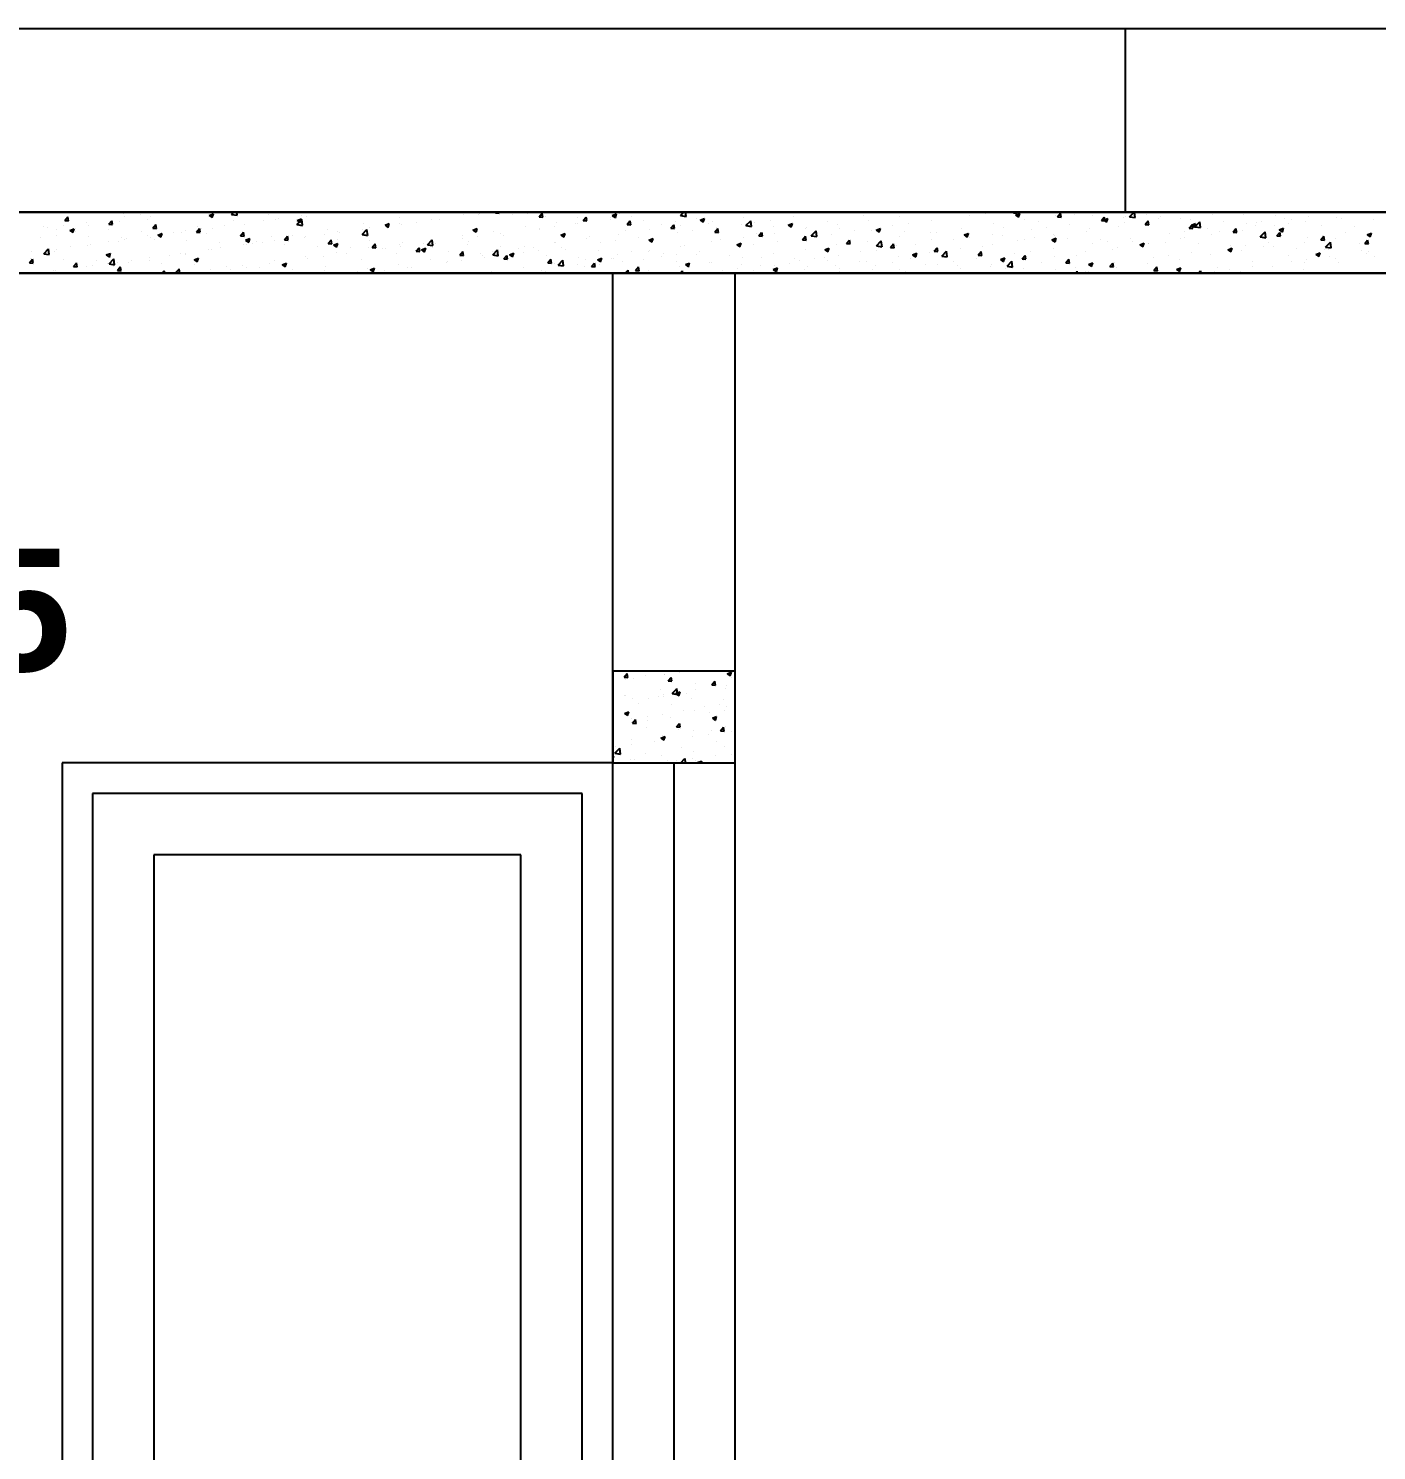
# Model space of a CAD drawing. Header units: metres. Extents: x -55 to 385, y 16 to 159.
# Drawn here: x -25.234 to -23.031, y 74.117 to 76.441 of the extents above; entities that cross this region are included whole.
import ezdxf

# ---------------------------------------------------------------- set-up
doc = ezdxf.new("R2010")
doc.units = ezdxf.units.M
doc.header["$MEASUREMENT"] = 0
doc.styles.add('X', font='arialbd.ttf', dxfattribs={"height": 20})

msp = doc.modelspace()

# ---------------------------------------------------------------- linework, layer by layer
for p, q in [((-27.57955, 76.44066), (-20.57956, 76.44066)), ((-27.57955, 76.44066), (-20.57956, 76.44066)), ((-23.44243, 76.44066), (-23.44243, 76.14066)), ((-20.57956, 76.14066), (-27.57955, 76.14066)), ((-27.57955, 76.14066), (-20.57956, 76.14066)), ((-25.17477, 76.12688), (-25.16995, 76.13263)), ((-25.17477, 76.12688), (-25.1688, 76.12636)), ((-25.16878, 76.12639), (-25.16993, 76.13266)), ((-25.14012, 76.12439), (-25.14012, 76.12439)), ((-25.10305, 76.12061), (-25.09823, 76.12635)), ((-25.10305, 76.12061), (-25.09707, 76.12008)), ((-25.09705, 76.12012), (-25.09821, 76.12638)), ((-25.08635, 76.1255), (-25.08635, 76.1255)), ((-25.07939, 76.14066), (-25.07791, 76.13967)), ((-25.0779, 76.1397), (-25.07757, 76.14066)), ((-25.07696, 76.13271), (-25.07696, 76.13271)), ((-25.05193, 76.136), (-25.05193, 76.136)), ((-25.04042, 76.12896), (-25.04042, 76.12896)), ((-25.03441, 76.13299), (-25.03441, 76.13299)), ((-24.98307, 76.14003), (-24.98307, 76.14003)), ((-24.9821, 76.13897), (-24.9821, 76.13897)), ((-24.93918, 76.13502), (-24.93217, 76.1377)), ((-24.93918, 76.13502), (-24.9342, 76.13166)), ((-24.93418, 76.13169), (-24.93216, 76.13774)), ((-24.90244, 76.13689), (-24.89883, 76.14066)), ((-24.90244, 76.13689), (-24.89355, 76.13551)), ((-24.89982, 76.12702), (-24.89982, 76.12702)), ((-24.89353, 76.13554), (-24.89413, 76.14066)), ((-24.88184, 76.12064), (-24.88184, 76.12064)), ((-24.85114, 76.12646), (-24.85114, 76.12646)), ((-24.8415, 76.13703), (-24.8415, 76.13703)), ((-24.83049, 76.12768), (-24.83049, 76.12768)), ((-24.82611, 76.12976), (-24.82611, 76.12976)), ((-24.79572, 76.12034), (-24.78793, 76.12846)), ((-24.79572, 76.12034), (-24.78683, 76.11896)), ((-24.79546, 76.12701), (-24.78846, 76.1297)), ((-24.79546, 76.12701), (-24.79049, 76.12365)), ((-24.79047, 76.12368), (-24.78844, 76.12973)), ((-24.78824, 76.13474), (-24.78824, 76.13474)), ((-24.78681, 76.11899), (-24.78791, 76.12848)), ((-24.77998, 76.13409), (-24.77998, 76.13409)), ((-24.68667, 76.12206), (-24.68667, 76.12206)), ((-24.65175, 76.119), (-24.64475, 76.12169)), ((-24.64676, 76.11568), (-24.64473, 76.12172)), ((-24.62835, 76.13207), (-24.62835, 76.13207)), ((-24.62741, 76.12174), (-24.62741, 76.12174)), ((-24.62533, 76.12021), (-24.62533, 76.12021)), ((-24.60029, 76.12351), (-24.60029, 76.12351)), ((-24.57547, 76.12924), (-24.57547, 76.12924)), ((-24.56242, 76.12849), (-24.56242, 76.12849)), ((-24.55041, 76.14042), (-24.55041, 76.14042)), ((-24.52412, 76.13628), (-24.52412, 76.13628)), ((-24.49926, 76.13681), (-24.49926, 76.13681)), ((-24.49703, 76.13816), (-24.49703, 76.13816)), ((-24.47423, 76.1401), (-24.47423, 76.1401)), ((-24.47139, 76.13935), (-24.47028, 76.14066)), ((-24.47139, 76.13935), (-24.46541, 76.13883)), ((-24.46539, 76.13886), (-24.46572, 76.14066)), ((-24.44365, 76.1359), (-24.44365, 76.1359)), ((-24.42019, 76.14066), (-24.41904, 76.13989)), ((-24.41902, 76.13992), (-24.41877, 76.14066)), ((-24.39966, 76.13307), (-24.39484, 76.13882)), ((-24.39966, 76.13307), (-24.39368, 76.13255)), ((-24.39367, 76.13258), (-24.39482, 76.13885)), ((-24.39026, 76.13365), (-24.39026, 76.13365)), ((-24.37155, 76.12393), (-24.37155, 76.12393)), ((-24.34089, 76.12245), (-24.34089, 76.12245)), ((-24.33688, 76.13139), (-24.33688, 76.13139)), ((-24.3366, 76.12225), (-24.3366, 76.12225)), ((-24.32794, 76.1268), (-24.32311, 76.13254)), ((-24.32794, 76.1268), (-24.32196, 76.12628)), ((-24.32194, 76.12631), (-24.3231, 76.13258)), ((-24.32104, 76.13033), (-24.32104, 76.13033)), ((-24.2835, 76.12914), (-24.2835, 76.12914)), ((-24.28257, 76.13246), (-24.28257, 76.13246)), ((-24.2803, 76.13523), (-24.2733, 76.13792)), ((-24.2803, 76.13523), (-24.27533, 76.13188)), ((-24.27531, 76.13191), (-24.27328, 76.13795)), ((-24.27345, 76.13056), (-24.27345, 76.13056)), ((-24.2691, 76.13783), (-24.2691, 76.13783)), ((-24.25621, 76.12052), (-24.25139, 76.12627)), ((-24.25621, 76.12052), (-24.25023, 76.12)), ((-24.25021, 76.12003), (-24.25137, 76.1263)), ((-24.24841, 76.13386), (-24.24841, 76.13386)), ((-24.23012, 76.12688), (-24.23012, 76.12688)), ((-24.21054, 76.13884), (-24.21054, 76.13884)), ((-24.20029, 76.12052), (-24.20029, 76.12052)), ((-24.17674, 76.12463), (-24.17674, 76.12463)), ((-24.16863, 76.13499), (-24.16319, 76.14066)), ((-24.16863, 76.13499), (-24.15974, 76.13362)), ((-24.15972, 76.13364), (-24.16054, 76.14066)), ((-24.14197, 76.13053), (-24.14197, 76.13053)), ((-24.13659, 76.12723), (-24.12959, 76.12991)), ((-24.13659, 76.12723), (-24.13161, 76.12387)), ((-24.1316, 76.1239), (-24.12957, 76.12994)), ((-24.12335, 76.12237), (-24.12335, 76.12237)), ((-24.11652, 76.12548), (-24.11652, 76.12548)), ((-24.08365, 76.14054), (-24.08365, 76.14054)), ((-24.06518, 76.13252), (-24.06518, 76.13252)), ((-24.06191, 76.11844), (-24.05412, 76.12656)), ((-24.053, 76.11709), (-24.0541, 76.12658)), ((-24.04763, 76.12431), (-24.04763, 76.12431)), ((-24.02259, 76.12761), (-24.02259, 76.12761)), ((-24.01467, 76.13892), (-24.01467, 76.13892)), ((-23.99288, 76.11922), (-23.98587, 76.1219)), ((-23.98788, 76.11589), (-23.98586, 76.12194)), ((-23.98472, 76.13259), (-23.98472, 76.13259)), ((-23.92882, 76.12556), (-23.92882, 76.12556)), ((-23.9126, 76.12017), (-23.9126, 76.12017)), ((-23.8705, 76.13557), (-23.8705, 76.13557)), ((-23.86209, 76.12657), (-23.86209, 76.12657)), ((-23.81015, 76.13407), (-23.81015, 76.13407)), ((-23.79678, 76.12136), (-23.79678, 76.12136)), ((-23.76099, 76.14066), (-23.76017, 76.14011)), ((-23.76015, 76.14014), (-23.75997, 76.14066)), ((-23.7589, 76.12634), (-23.7589, 76.12634)), ((-23.69575, 76.13466), (-23.69575, 76.13466)), ((-23.67071, 76.13796), (-23.67071, 76.13796)), ((-23.65757, 76.12172), (-23.65757, 76.12172)), ((-23.62455, 76.13927), (-23.62338, 76.14066)), ((-23.62455, 76.13927), (-23.61857, 76.13874)), ((-23.62143, 76.13545), (-23.61443, 76.13814)), ((-23.62143, 76.13545), (-23.61645, 76.1321)), ((-23.61855, 76.13877), (-23.6189, 76.14066)), ((-23.61643, 76.13213), (-23.61441, 76.13817)), ((-23.60623, 76.12876), (-23.60623, 76.12876)), ((-23.60193, 76.13947), (-23.60193, 76.13947)), ((-23.58304, 76.12596), (-23.58304, 76.12596)), ((-23.55572, 76.13516), (-23.55572, 76.13516)), ((-23.55282, 76.13299), (-23.548, 76.13874)), ((-23.55282, 76.13299), (-23.54685, 76.13247)), ((-23.54855, 76.13721), (-23.54855, 76.13721)), ((-23.54683, 76.1325), (-23.54798, 76.13877)), ((-23.52472, 76.13597), (-23.52472, 76.13597)), ((-23.49517, 76.13496), (-23.49517, 76.13496)), ((-23.4811, 76.12671), (-23.47628, 76.13246)), ((-23.4811, 76.12671), (-23.47512, 76.12619)), ((-23.47771, 76.12744), (-23.47071, 76.13013)), ((-23.47771, 76.12744), (-23.47274, 76.12409)), ((-23.4751, 76.12622), (-23.47626, 76.13249)), ((-23.47272, 76.12412), (-23.47069, 76.13016)), ((-23.46993, 76.12841), (-23.46993, 76.12841)), ((-23.4449, 76.13171), (-23.4449, 76.13171)), ((-23.44244, 76.12403), (-23.44244, 76.12403)), ((-23.44179, 76.1327), (-23.44179, 76.1327)), ((-23.43482, 76.13309), (-23.42756, 76.14066)), ((-23.43482, 76.13309), (-23.42593, 76.13172)), ((-23.42591, 76.13174), (-23.42695, 76.14066)), ((-23.40937, 76.12044), (-23.40455, 76.12618)), ((-23.40937, 76.12044), (-23.40339, 76.11992)), ((-23.40702, 76.13669), (-23.40702, 76.13669)), ((-23.40338, 76.11995), (-23.40453, 76.12622)), ((-23.40314, 76.12282), (-23.40314, 76.12282)), ((-23.3884, 76.13045), (-23.3884, 76.13045)), ((-23.38412, 76.13404), (-23.38412, 76.13404)), ((-23.3512, 76.13031), (-23.3512, 76.13031)), ((-23.33502, 76.12819), (-23.33502, 76.12819)), ((-23.334, 76.11943), (-23.327, 76.12212)), ((-23.32901, 76.11611), (-23.32698, 76.12215)), ((-23.3281, 76.11654), (-23.32031, 76.12466)), ((-23.31919, 76.11519), (-23.32029, 76.12468)), ((-23.30272, 76.13937), (-23.30272, 76.13937)), ((-23.29986, 76.13735), (-23.29986, 76.13735)), ((-23.28164, 76.12594), (-23.28164, 76.12594)), ((-23.24934, 76.13711), (-23.24934, 76.13711)), ((-23.24411, 76.12216), (-23.24411, 76.12216)), ((-23.22826, 76.12368), (-23.22826, 76.12368)), ((-23.21908, 76.12546), (-23.21908, 76.12546)), ((-23.19596, 76.13486), (-23.19596, 76.13486)), ((-23.18121, 76.13044), (-23.18121, 76.13044)), ((-23.17488, 76.12143), (-23.17488, 76.12143)), ((-23.17098, 76.12907), (-23.17098, 76.12907)), ((-23.14728, 76.12501), (-23.14728, 76.12501)), ((-23.14258, 76.1326), (-23.14258, 76.1326)), ((-23.11805, 76.13876), (-23.11805, 76.13876)), ((-23.11266, 76.13908), (-23.11266, 76.13908)), ((-23.10179, 76.14066), (-23.10129, 76.14032)), ((-23.10127, 76.14035), (-23.10117, 76.14066)), ((-23.09677, 76.13141), (-23.09677, 76.13141)), ((-23.0892, 76.13035), (-23.0892, 76.13035)), ((-23.04483, 76.1389), (-23.04483, 76.1389)), ((-23.03581, 76.12809), (-23.03581, 76.12809)), ((-25.21537, 76.09893), (-25.21537, 76.09893)), ((-25.21047, 76.11638), (-25.21047, 76.11638)), ((-25.20302, 76.11611), (-25.20302, 76.11611)), ((-25.18939, 76.10295), (-25.18939, 76.10295)), ((-25.18821, 76.11205), (-25.18821, 76.11205)), ((-25.17799, 76.11941), (-25.17799, 76.11941)), ((-25.16691, 76.11077), (-25.15991, 76.11346)), ((-25.16691, 76.11077), (-25.16194, 76.10742)), ((-25.16192, 76.10745), (-25.15989, 76.11349)), ((-25.15709, 76.11413), (-25.15709, 76.11413)), ((-25.15705, 76.10894), (-25.15705, 76.10894)), ((-25.13686, 76.11909), (-25.13686, 76.11909)), ((-25.13601, 76.10069), (-25.13601, 76.10069)), ((-25.10371, 76.11187), (-25.10371, 76.11187)), ((-25.09873, 76.11895), (-25.09873, 76.11895)), ((-25.08262, 76.09844), (-25.08262, 76.09844)), ((-25.07477, 76.09699), (-25.07477, 76.09699)), ((-25.05033, 76.10962), (-25.05033, 76.10962)), ((-25.04036, 76.10155), (-25.04036, 76.10155)), ((-25.03563, 76.0997), (-25.03563, 76.0997)), ((-25.03132, 76.11433), (-25.0265, 76.12008)), ((-25.03132, 76.11433), (-25.02534, 76.11381)), ((-25.02532, 76.11384), (-25.02648, 76.12011)), ((-25.0232, 76.10276), (-25.0162, 76.10545)), ((-25.0232, 76.10276), (-25.01822, 76.09941)), ((-25.01821, 76.09944), (-25.01618, 76.10548)), ((-25.01645, 76.107), (-25.01645, 76.107)), ((-24.99694, 76.10736), (-24.99694, 76.10736)), ((-24.98429, 76.10674), (-24.98429, 76.10674)), ((-24.97721, 76.10986), (-24.97721, 76.10986)), ((-24.95959, 76.10806), (-24.95477, 76.1138)), ((-24.95959, 76.10806), (-24.95362, 76.10753)), ((-24.95813, 76.11701), (-24.95813, 76.11701)), ((-24.9536, 76.10757), (-24.95475, 76.11383)), ((-24.95217, 76.11316), (-24.95217, 76.11316)), ((-24.94356, 76.1051), (-24.94356, 76.1051)), ((-24.93378, 76.11315), (-24.93378, 76.11315)), ((-24.9143, 76.11815), (-24.9143, 76.11815)), ((-24.89018, 76.10285), (-24.89018, 76.10285)), ((-24.88787, 76.10178), (-24.88305, 76.10753)), ((-24.88787, 76.10178), (-24.88189, 76.10126)), ((-24.88187, 76.10129), (-24.88303, 76.10756)), ((-24.87948, 76.09475), (-24.87248, 76.09744)), ((-24.87449, 76.09143), (-24.87246, 76.09747)), ((-24.8368, 76.10059), (-24.8368, 76.10059)), ((-24.81614, 76.09551), (-24.81132, 76.10125)), ((-24.81015, 76.09501), (-24.8113, 76.10128)), ((-24.80331, 76.10204), (-24.80331, 76.10204)), ((-24.78341, 76.09834), (-24.78341, 76.09834)), ((-24.7812, 76.1008), (-24.7812, 76.1008)), ((-24.75139, 76.10362), (-24.75139, 76.10362)), ((-24.74499, 76.11205), (-24.74499, 76.11205)), ((-24.72926, 76.1083), (-24.72926, 76.1083)), ((-24.72635, 76.10691), (-24.72635, 76.10691)), ((-24.689, 76.10379), (-24.68121, 76.11191)), ((-24.689, 76.10379), (-24.6801, 76.10241)), ((-24.68848, 76.1119), (-24.68848, 76.1119)), ((-24.68008, 76.10243), (-24.68119, 76.11193)), ((-24.67792, 76.11534), (-24.67792, 76.11534)), ((-24.65175, 76.119), (-24.64678, 76.11564)), ((-24.52557, 76.09737), (-24.52557, 76.09737)), ((-24.52534, 76.10299), (-24.52534, 76.10299)), ((-24.50804, 76.11099), (-24.50103, 76.11368)), ((-24.50804, 76.11099), (-24.50306, 76.10763)), ((-24.50304, 76.10767), (-24.50102, 76.11371)), ((-24.50054, 76.10066), (-24.50054, 76.10066)), ((-24.47483, 76.10939), (-24.47483, 76.10939)), ((-24.46266, 76.10565), (-24.46266, 76.10565)), ((-24.45752, 76.10243), (-24.45752, 76.10243)), ((-24.42289, 76.11689), (-24.42289, 76.11689)), ((-24.39951, 76.11396), (-24.39951, 76.11396)), ((-24.39921, 76.11244), (-24.39921, 76.11244)), ((-24.37447, 76.11726), (-24.37447, 76.11726)), ((-24.36432, 76.10298), (-24.35732, 76.10567)), ((-24.36432, 76.10298), (-24.35935, 76.09963)), ((-24.35933, 76.09966), (-24.3573, 76.1057)), ((-24.32225, 76.09704), (-24.32225, 76.09704)), ((-24.31693, 76.1005), (-24.31693, 76.1005)), ((-24.27031, 76.10454), (-24.27031, 76.10454)), ((-24.25861, 76.11051), (-24.25861, 76.11051)), ((-24.23685, 76.0994), (-24.23685, 76.0994)), ((-24.22061, 76.09497), (-24.21361, 76.09766)), ((-24.21897, 76.11158), (-24.21897, 76.11158)), ((-24.21562, 76.09165), (-24.21359, 76.09769)), ((-24.18448, 76.11425), (-24.17966, 76.11999)), ((-24.18448, 76.11425), (-24.17851, 76.11372)), ((-24.17849, 76.11376), (-24.17964, 76.12003)), ((-24.17369, 76.10771), (-24.17369, 76.10771)), ((-24.16846, 76.11798), (-24.16846, 76.11798)), ((-24.14866, 76.11101), (-24.14866, 76.11101)), ((-24.11276, 76.10797), (-24.10794, 76.11372)), ((-24.11276, 76.10797), (-24.10678, 76.10745)), ((-24.11078, 76.116), (-24.11078, 76.116)), ((-24.10676, 76.10748), (-24.10792, 76.11375)), ((-24.06997, 76.12012), (-24.06997, 76.12012)), ((-24.06639, 76.09923), (-24.06639, 76.09923)), ((-24.06191, 76.11844), (-24.05302, 76.11706)), ((-24.04546, 76.10554), (-24.04546, 76.10554)), ((-24.04103, 76.1017), (-24.03621, 76.10744)), ((-24.04103, 76.1017), (-24.03505, 76.10117)), ((-24.03504, 76.10121), (-24.03619, 76.10747)), ((-24.01659, 76.11786), (-24.01659, 76.11786)), ((-24.01588, 76.10563), (-24.01588, 76.10563)), ((-23.99288, 76.11922), (-23.9879, 76.11586)), ((-23.98714, 76.11555), (-23.98714, 76.11555)), ((-23.96931, 76.09542), (-23.96448, 76.10117)), ((-23.96331, 76.09493), (-23.96447, 76.1012)), ((-23.96394, 76.11313), (-23.96394, 76.11313)), ((-23.96321, 76.1156), (-23.96321, 76.1156)), ((-23.95518, 76.10189), (-23.9474, 76.11001)), ((-23.95518, 76.10189), (-23.94629, 76.10051)), ((-23.94787, 76.10147), (-23.94787, 76.10147)), ((-23.94627, 76.10053), (-23.94738, 76.11003)), ((-23.92284, 76.10476), (-23.92284, 76.10476)), ((-23.90982, 76.11335), (-23.90982, 76.11335)), ((-23.88497, 76.10975), (-23.88497, 76.10975)), ((-23.85644, 76.11109), (-23.85644, 76.11109)), ((-23.84916, 76.11121), (-23.84216, 76.1139)), ((-23.84916, 76.11121), (-23.84419, 76.10785)), ((-23.84417, 76.10788), (-23.84214, 76.11393)), ((-23.82181, 76.11806), (-23.82181, 76.11806)), ((-23.81137, 76.10078), (-23.81137, 76.10078)), ((-23.80306, 76.10884), (-23.80306, 76.10884)), ((-23.76002, 76.10782), (-23.76002, 76.10782)), ((-23.74968, 76.10658), (-23.74968, 76.10658)), ((-23.70951, 76.11422), (-23.70951, 76.11422)), ((-23.70545, 76.1032), (-23.69845, 76.10589)), ((-23.70545, 76.1032), (-23.70048, 76.09984)), ((-23.70046, 76.09988), (-23.69843, 76.10592)), ((-23.69968, 76.10594), (-23.69968, 76.10594)), ((-23.69702, 76.09851), (-23.69702, 76.09851)), ((-23.6963, 76.10433), (-23.6963, 76.10433)), ((-23.65915, 76.1035), (-23.65915, 76.1035)), ((-23.64291, 76.10207), (-23.64291, 76.10207)), ((-23.64136, 76.11595), (-23.64136, 76.11595)), ((-23.59599, 76.11181), (-23.59599, 76.11181)), ((-23.58953, 76.09982), (-23.58953, 76.09982)), ((-23.57096, 76.11511), (-23.57096, 76.11511)), ((-23.56174, 76.09519), (-23.55473, 76.09788)), ((-23.55908, 76.104), (-23.55908, 76.104)), ((-23.55693, 76.10187), (-23.55693, 76.10187)), ((-23.55674, 76.09187), (-23.55472, 76.09791)), ((-23.53615, 76.09756), (-23.53615, 76.09756)), ((-23.53309, 76.1201), (-23.53309, 76.1201)), ((-23.505, 76.10937), (-23.505, 76.10937)), ((-23.50076, 76.11401), (-23.50076, 76.11401)), ((-23.45365, 76.11641), (-23.45365, 76.11641)), ((-23.43333, 76.09725), (-23.43333, 76.09725)), ((-23.37018, 76.10557), (-23.37018, 76.10557)), ((-23.35242, 76.09702), (-23.35242, 76.09702)), ((-23.34593, 76.09904), (-23.34593, 76.09904)), ((-23.34514, 76.10886), (-23.34514, 76.10886)), ((-23.33765, 76.11416), (-23.33283, 76.11991)), ((-23.33765, 76.11416), (-23.33167, 76.11364)), ((-23.334, 76.11943), (-23.32903, 76.11608)), ((-23.33165, 76.11367), (-23.33281, 76.11994)), ((-23.3281, 76.11654), (-23.3192, 76.11516)), ((-23.30727, 76.11385), (-23.30727, 76.11385)), ((-23.30107, 76.10406), (-23.30107, 76.10406)), ((-23.28761, 76.10905), (-23.28761, 76.10905)), ((-23.26592, 76.10789), (-23.2611, 76.11363)), ((-23.26592, 76.10789), (-23.25994, 76.10737)), ((-23.25992, 76.1074), (-23.26108, 76.11367)), ((-23.25056, 76.11047), (-23.25056, 76.11047)), ((-23.22929, 76.11906), (-23.22929, 76.11906)), ((-23.22137, 76.09999), (-23.21359, 76.10811)), ((-23.22137, 76.09999), (-23.21248, 76.09861)), ((-23.21246, 76.09863), (-23.21357, 76.10813)), ((-23.19863, 76.11796), (-23.19863, 76.11796)), ((-23.19419, 76.10161), (-23.18937, 76.10736)), ((-23.19419, 76.10161), (-23.18822, 76.10109)), ((-23.19029, 76.11143), (-23.18329, 76.11411)), ((-23.19029, 76.11143), (-23.18531, 76.10807)), ((-23.1882, 76.10112), (-23.18935, 76.10739)), ((-23.1853, 76.1081), (-23.18327, 76.11414)), ((-23.14436, 76.09932), (-23.14436, 76.09932)), ((-23.12247, 76.09534), (-23.11765, 76.10108)), ((-23.12149, 76.11917), (-23.12149, 76.11917)), ((-23.11932, 76.10261), (-23.11932, 76.10261)), ((-23.11647, 76.09485), (-23.11763, 76.10112)), ((-23.09799, 76.09812), (-23.09799, 76.09812)), ((-23.08145, 76.1076), (-23.08145, 76.1076)), ((-23.06811, 76.11692), (-23.06811, 76.11692)), ((-23.04658, 76.10342), (-23.03957, 76.1061)), ((-23.04658, 76.10342), (-23.0416, 76.10006)), ((-23.04605, 76.10562), (-23.04605, 76.10562)), ((-23.04158, 76.10009), (-23.03956, 76.10614)), ((-25.22933, 76.07667), (-25.22933, 76.07667)), ((-25.20936, 76.07259), (-25.20157, 76.0807)), ((-25.2043, 76.07997), (-25.2043, 76.07997)), ((-25.20045, 76.07123), (-25.20155, 76.08073)), ((-25.19141, 76.07697), (-25.19141, 76.07697)), ((-25.18942, 76.07876), (-25.18942, 76.07876)), ((-25.16642, 76.08495), (-25.16642, 76.08495)), ((-25.13808, 76.0858), (-25.13808, 76.0858)), ((-25.13309, 76.08698), (-25.13309, 76.08698)), ((-25.10327, 76.09327), (-25.10327, 76.09327)), ((-25.08757, 76.09221), (-25.08757, 76.09221)), ((-25.07823, 76.09656), (-25.07823, 76.09656)), ((-25.02924, 76.09618), (-25.02924, 76.09618)), ((-24.97848, 76.07372), (-24.97848, 76.07372)), ((-24.97586, 76.09393), (-24.97586, 76.09393)), ((-24.9406, 76.0787), (-24.9406, 76.0787)), ((-24.93499, 76.07986), (-24.93499, 76.07986)), ((-24.92248, 76.09167), (-24.92248, 76.09167)), ((-24.91994, 76.08201), (-24.91994, 76.08201)), ((-24.88305, 76.08735), (-24.88305, 76.08735)), ((-24.87948, 76.09475), (-24.87451, 76.0914)), ((-24.87745, 76.08702), (-24.87745, 76.08702)), ((-24.86909, 76.08942), (-24.86909, 76.08942)), ((-24.86163, 76.09203), (-24.86163, 76.09203)), ((-24.85242, 76.09031), (-24.85242, 76.09031)), ((-24.83171, 76.0944), (-24.83171, 76.0944)), ((-24.81614, 76.09551), (-24.81017, 76.09498)), ((-24.81571, 76.08716), (-24.81571, 76.08716)), ((-24.81454, 76.0953), (-24.81454, 76.0953)), ((-24.76233, 76.08491), (-24.76233, 76.08491)), ((-24.74442, 76.08923), (-24.7396, 76.09498)), ((-24.74442, 76.08923), (-24.73844, 76.08871)), ((-24.73842, 76.08874), (-24.73958, 76.09501)), ((-24.73577, 76.08675), (-24.72877, 76.08943)), ((-24.73577, 76.08675), (-24.7308, 76.08339)), ((-24.73078, 76.08342), (-24.72875, 76.08947)), ((-24.73048, 76.07501), (-24.73048, 76.07501)), ((-24.73003, 76.09608), (-24.73003, 76.09608)), ((-24.70895, 76.08265), (-24.70895, 76.08265)), ((-24.67913, 76.08205), (-24.67913, 76.08205)), ((-24.67665, 76.09383), (-24.67665, 76.09383)), ((-24.67269, 76.08296), (-24.66787, 76.0887)), ((-24.67269, 76.08296), (-24.66671, 76.08243)), ((-24.66669, 76.08246), (-24.66785, 76.08873)), ((-24.65556, 76.08039), (-24.65556, 76.08039)), ((-24.65163, 76.08077), (-24.65163, 76.08077)), ((-24.62862, 76.08845), (-24.62862, 76.08845)), ((-24.6266, 76.08407), (-24.6266, 76.08407)), ((-24.62327, 76.09157), (-24.62327, 76.09157)), ((-24.60218, 76.07814), (-24.60218, 76.07814)), ((-24.60096, 76.07668), (-24.59614, 76.08243)), ((-24.60096, 76.07668), (-24.59499, 76.07616)), ((-24.59497, 76.07619), (-24.59612, 76.08246)), ((-24.59206, 76.07874), (-24.58506, 76.08142)), ((-24.59206, 76.07874), (-24.58708, 76.07538)), ((-24.58873, 76.08905), (-24.58873, 76.08905)), ((-24.58707, 76.07541), (-24.58504, 76.08146)), ((-24.58227, 76.08724), (-24.57448, 76.09536)), ((-24.58227, 76.08724), (-24.57338, 76.08586)), ((-24.57668, 76.09595), (-24.57668, 76.09595)), ((-24.57336, 76.08588), (-24.57446, 76.09538)), ((-24.57416, 76.08241), (-24.57416, 76.08241)), ((-24.56989, 76.08932), (-24.56989, 76.08932)), ((-24.5488, 76.07588), (-24.5488, 76.07588)), ((-24.52924, 76.0704), (-24.52442, 76.07615)), ((-24.52324, 76.06991), (-24.5244, 76.07618)), ((-24.5165, 76.08706), (-24.5165, 76.08706)), ((-24.51584, 76.09242), (-24.51584, 76.09242)), ((-24.47604, 76.0761), (-24.47604, 76.0761)), ((-24.47555, 76.07069), (-24.46776, 76.0788)), ((-24.46663, 76.06933), (-24.46774, 76.07883)), ((-24.46312, 76.0848), (-24.46312, 76.0848)), ((-24.43356, 76.08048), (-24.43356, 76.08048)), ((-24.42582, 76.07452), (-24.42582, 76.07452)), ((-24.42411, 76.0836), (-24.42411, 76.0836)), ((-24.40974, 76.08255), (-24.40974, 76.08255)), ((-24.40078, 76.07782), (-24.40078, 76.07782)), ((-24.37524, 76.09049), (-24.37524, 76.09049)), ((-24.37276, 76.09064), (-24.37276, 76.09064)), ((-24.36291, 76.0828), (-24.36291, 76.0828)), ((-24.35636, 76.08029), (-24.35636, 76.08029)), ((-24.30297, 76.07804), (-24.30297, 76.07804)), ((-24.29975, 76.09112), (-24.29975, 76.09112)), ((-24.27472, 76.09441), (-24.27472, 76.09441)), ((-24.24959, 76.07578), (-24.24959, 76.07578)), ((-24.22061, 76.09497), (-24.21564, 76.09162)), ((-24.22042, 76.07551), (-24.22042, 76.07551)), ((-24.22018, 76.07829), (-24.22018, 76.07829)), ((-24.16967, 76.08469), (-24.16967, 76.08469)), ((-24.1621, 76.08552), (-24.1621, 76.08552)), ((-24.13709, 76.07656), (-24.13709, 76.07656)), ((-24.11774, 76.09219), (-24.11774, 76.09219)), ((-24.10378, 76.09553), (-24.10378, 76.09553)), ((-24.0769, 76.08696), (-24.0699, 76.08965)), ((-24.0769, 76.08696), (-24.07192, 76.08361)), ((-24.07394, 76.08487), (-24.07394, 76.08487)), ((-24.07191, 76.08364), (-24.06988, 76.08968)), ((-24.0489, 76.08817), (-24.0489, 76.08817)), ((-24.01103, 76.09315), (-24.01103, 76.09315)), ((-23.96931, 76.09542), (-23.96333, 76.0949)), ((-23.96516, 76.07984), (-23.96516, 76.07984)), ((-23.93318, 76.07895), (-23.92618, 76.08164)), ((-23.93318, 76.07895), (-23.92821, 76.0756)), ((-23.92819, 76.07563), (-23.92616, 76.08167)), ((-23.91381, 76.08688), (-23.91381, 76.08688)), ((-23.89758, 76.08915), (-23.89276, 76.09489)), ((-23.89758, 76.08915), (-23.8916, 76.08862)), ((-23.89158, 76.08866), (-23.89274, 76.09492)), ((-23.87463, 76.07591), (-23.87463, 76.07591)), ((-23.8633, 76.09328), (-23.8633, 76.09328)), ((-23.84846, 76.08534), (-23.84067, 76.09346)), ((-23.84846, 76.08534), (-23.83957, 76.08396)), ((-23.84812, 76.07862), (-23.84812, 76.07862)), ((-23.83955, 76.08398), (-23.84065, 76.09348)), ((-23.82585, 76.08287), (-23.82103, 76.08862)), ((-23.82585, 76.08287), (-23.81988, 76.08235)), ((-23.82308, 76.08192), (-23.82308, 76.08192)), ((-23.81986, 76.08238), (-23.82101, 76.08865)), ((-23.81631, 76.08592), (-23.81631, 76.08592)), ((-23.78521, 76.0869), (-23.78521, 76.0869)), ((-23.76124, 76.07453), (-23.76124, 76.07453)), ((-23.758, 76.09593), (-23.758, 76.09593)), ((-23.75413, 76.0766), (-23.74931, 76.08234)), ((-23.75413, 76.0766), (-23.74815, 76.07607)), ((-23.74813, 76.07611), (-23.74929, 76.08237)), ((-23.74174, 76.06879), (-23.73395, 76.0769)), ((-23.73403, 76.07397), (-23.73403, 76.07397)), ((-23.73282, 76.06743), (-23.73393, 76.07693)), ((-23.72206, 76.09522), (-23.72206, 76.09522)), ((-23.71073, 76.08093), (-23.71073, 76.08093)), ((-23.6824, 76.07032), (-23.67758, 76.07607)), ((-23.67641, 76.06983), (-23.67756, 76.0761)), ((-23.67572, 76.08398), (-23.67572, 76.08398)), ((-23.65879, 76.08843), (-23.65879, 76.08843)), ((-23.6174, 76.09399), (-23.6174, 76.09399)), ((-23.60744, 76.09547), (-23.60744, 76.09547)), ((-23.59727, 76.07567), (-23.59727, 76.07567)), ((-23.56174, 76.09519), (-23.55676, 76.09184)), ((-23.55939, 76.08066), (-23.55939, 76.08066)), ((-23.50621, 76.07608), (-23.50621, 76.07608)), ((-23.49624, 76.08897), (-23.49624, 76.08897)), ((-23.48277, 76.09531), (-23.48277, 76.09531)), ((-23.4712, 76.09227), (-23.4712, 76.09227)), ((-23.46257, 76.07902), (-23.46257, 76.07902)), ((-23.45487, 76.08312), (-23.45487, 76.08312)), ((-23.42938, 76.09305), (-23.42938, 76.09305)), ((-23.41802, 76.08718), (-23.41102, 76.08987)), ((-23.41802, 76.08718), (-23.41305, 76.08383)), ((-23.41303, 76.08386), (-23.411, 76.0899)), ((-23.40436, 76.08953), (-23.40436, 76.08953)), ((-23.40425, 76.08903), (-23.40425, 76.08903)), ((-23.376, 76.09079), (-23.376, 76.09079)), ((-23.33358, 76.07441), (-23.33358, 76.07441)), ((-23.32262, 76.08854), (-23.32262, 76.08854)), ((-23.27431, 76.07917), (-23.26731, 76.08186)), ((-23.27431, 76.07917), (-23.26934, 76.07582)), ((-23.27042, 76.08272), (-23.27042, 76.08272)), ((-23.26932, 76.07585), (-23.26729, 76.08189)), ((-23.26924, 76.08628), (-23.26924, 76.08628)), ((-23.25178, 76.07718), (-23.25178, 76.07718)), ((-23.24539, 76.08602), (-23.24539, 76.08602)), ((-23.21586, 76.08403), (-23.21586, 76.08403)), ((-23.20751, 76.091), (-23.20751, 76.091)), ((-23.19984, 76.08467), (-23.19984, 76.08467)), ((-23.16247, 76.08177), (-23.16247, 76.08177)), ((-23.1485, 76.09172), (-23.1485, 76.09172)), ((-23.1306, 76.07116), (-23.1236, 76.07385)), ((-23.12561, 76.06784), (-23.12358, 76.07388)), ((-23.12247, 76.09534), (-23.11649, 76.09482)), ((-23.11679, 76.07942), (-23.11679, 76.07942)), ((-23.11465, 76.08344), (-23.10686, 76.09156)), ((-23.11465, 76.08344), (-23.10576, 76.08206)), ((-23.10909, 76.07952), (-23.10909, 76.07952)), ((-23.10574, 76.08208), (-23.10684, 76.09158)), ((-23.05847, 76.08943), (-23.05847, 76.08943)), ((-23.05571, 76.07726), (-23.05571, 76.07726)), ((-23.05074, 76.08906), (-23.04592, 76.09481)), ((-23.05074, 76.08906), (-23.04476, 76.08854)), ((-23.04475, 76.08857), (-23.0459, 76.09484)), ((-23.0446, 76.07647), (-23.0446, 76.07647)), ((-25.23262, 76.05794), (-25.2278, 76.06368)), ((-25.23262, 76.05794), (-25.22665, 76.05741)), ((-25.23037, 76.06555), (-25.23037, 76.06555)), ((-25.22663, 76.05745), (-25.22778, 76.06372)), ((-25.20936, 76.07259), (-25.20046, 76.07121)), ((-25.17698, 76.0633), (-25.17698, 76.0633)), ((-25.1609, 76.05166), (-25.15608, 76.05741)), ((-25.1609, 76.05166), (-25.15492, 76.05114)), ((-25.1549, 76.05117), (-25.15606, 76.05744)), ((-25.13929, 76.05251), (-25.13929, 76.05251)), ((-25.12957, 76.05383), (-25.12957, 76.05383)), ((-25.1236, 76.06104), (-25.1236, 76.06104)), ((-25.10722, 76.07051), (-25.10022, 76.0732)), ((-25.10722, 76.07051), (-25.10225, 76.06715)), ((-25.10454, 76.05712), (-25.10454, 76.05712)), ((-25.10263, 76.05603), (-25.09485, 76.06415)), ((-25.10263, 76.05603), (-25.09374, 76.05465)), ((-25.10223, 76.06719), (-25.1002, 76.07323)), ((-25.0949, 76.05198), (-25.0949, 76.05198)), ((-25.09372, 76.05468), (-25.09483, 76.06418)), ((-25.08917, 76.04539), (-25.08435, 76.05113)), ((-25.08878, 76.05892), (-25.08878, 76.05892)), ((-25.08318, 76.0449), (-25.08433, 76.05117)), ((-25.07022, 76.05878), (-25.07022, 76.05878)), ((-25.06667, 76.06211), (-25.06667, 76.06211)), ((-25.03685, 76.06641), (-25.03685, 76.06641)), ((-25.03658, 76.06199), (-25.03658, 76.06199)), ((-25.01684, 76.05653), (-25.01684, 76.05653)), ((-25.00351, 76.07042), (-25.00351, 76.07042)), ((-24.9855, 76.07345), (-24.9855, 76.07345)), ((-24.97826, 76.072), (-24.97826, 76.072)), ((-24.96351, 76.0625), (-24.95651, 76.06519)), ((-24.96351, 76.0625), (-24.95853, 76.05915)), ((-24.96346, 76.05427), (-24.96346, 76.05427)), ((-24.95851, 76.05918), (-24.95649, 76.06522)), ((-24.91007, 76.05202), (-24.91007, 76.05202)), ((-24.88427, 76.05407), (-24.88427, 76.05407)), ((-24.87872, 76.05087), (-24.87872, 76.05087)), ((-24.84085, 76.05586), (-24.84085, 76.05586)), ((-24.83292, 76.06111), (-24.83292, 76.06111)), ((-24.81979, 76.05449), (-24.81279, 76.05718)), ((-24.81979, 76.05449), (-24.81482, 76.05114)), ((-24.8148, 76.05117), (-24.81277, 76.05721)), ((-24.78241, 76.06751), (-24.78241, 76.06751)), ((-24.77769, 76.06417), (-24.77769, 76.06417)), ((-24.75266, 76.06747), (-24.75266, 76.06747)), ((-24.74912, 76.05238), (-24.74912, 76.05238)), ((-24.71479, 76.07246), (-24.71479, 76.07246)), ((-24.6908, 76.06239), (-24.6908, 76.06239)), ((-24.63248, 76.0724), (-24.63248, 76.0724)), ((-24.62984, 76.05516), (-24.62984, 76.05516)), ((-24.60852, 76.05044), (-24.60852, 76.05044)), ((-24.5779, 76.06266), (-24.5779, 76.06266)), ((-24.55188, 76.05793), (-24.55188, 76.05793)), ((-24.5502, 76.06045), (-24.5502, 76.06045)), ((-24.52924, 76.0704), (-24.52326, 76.06988)), ((-24.52684, 76.06122), (-24.52684, 76.06122)), ((-24.52655, 76.0697), (-24.52655, 76.0697)), ((-24.49542, 76.07363), (-24.49542, 76.07363)), ((-24.49188, 76.07047), (-24.49188, 76.07047)), ((-24.48897, 76.06621), (-24.48897, 76.06621)), ((-24.47555, 76.07069), (-24.46665, 76.06931)), ((-24.45751, 76.06413), (-24.45269, 76.06987)), ((-24.45751, 76.06413), (-24.45153, 76.06361)), ((-24.45152, 76.06364), (-24.45267, 76.06991)), ((-24.44835, 76.07073), (-24.44134, 76.07342)), ((-24.44835, 76.07073), (-24.44337, 76.06737)), ((-24.44335, 76.0674), (-24.44133, 76.07345)), ((-24.44204, 76.07137), (-24.44204, 76.07137)), ((-24.38865, 76.06912), (-24.38865, 76.06912)), ((-24.38579, 76.05785), (-24.38097, 76.0636)), ((-24.38579, 76.05785), (-24.37981, 76.05733)), ((-24.37979, 76.05736), (-24.38095, 76.06363)), ((-24.37398, 76.05735), (-24.37398, 76.05735)), ((-24.36882, 76.05413), (-24.36103, 76.06225)), ((-24.36882, 76.05413), (-24.35993, 76.05276)), ((-24.35991, 76.05278), (-24.36102, 76.06228)), ((-24.33705, 76.05549), (-24.33705, 76.05549)), ((-24.33527, 76.06686), (-24.33527, 76.06686)), ((-24.32606, 76.05168), (-24.32606, 76.05168)), ((-24.32347, 76.06375), (-24.32347, 76.06375)), ((-24.31406, 76.05158), (-24.30924, 76.05732)), ((-24.31406, 76.05158), (-24.30808, 76.05106)), ((-24.30806, 76.05109), (-24.30922, 76.05736)), ((-24.30463, 76.06272), (-24.29763, 76.06541)), ((-24.30463, 76.06272), (-24.29966, 76.05936)), ((-24.30103, 76.05497), (-24.30103, 76.05497)), ((-24.29964, 76.0594), (-24.29761, 76.06544)), ((-24.28189, 76.06461), (-24.28189, 76.06461)), ((-24.27873, 76.0655), (-24.27873, 76.0655)), ((-24.27153, 76.07125), (-24.27153, 76.07125)), ((-24.26315, 76.05996), (-24.26315, 76.05996)), ((-24.24233, 76.0453), (-24.23751, 76.05105)), ((-24.23634, 76.04481), (-24.23749, 76.05108)), ((-24.22851, 76.06235), (-24.22851, 76.06235)), ((-24.2, 76.06827), (-24.2, 76.06827)), ((-24.19621, 76.07353), (-24.19621, 76.07353)), ((-24.17512, 76.06009), (-24.17512, 76.06009)), ((-24.17496, 76.07157), (-24.17496, 76.07157)), ((-24.17089, 76.0514), (-24.17089, 76.0514)), ((-24.16092, 76.05471), (-24.15392, 76.0574)), ((-24.16092, 76.05471), (-24.15595, 76.05136)), ((-24.15593, 76.05139), (-24.1539, 76.05743)), ((-24.14283, 76.07127), (-24.14283, 76.07127)), ((-24.12174, 76.05784), (-24.12174, 76.05784)), ((-24.11895, 76.0589), (-24.11895, 76.0589)), ((-24.08944, 76.06902), (-24.08944, 76.06902)), ((-24.06836, 76.05558), (-24.06836, 76.05558)), ((-24.06761, 76.06594), (-24.06761, 76.06594)), ((-24.03734, 76.05371), (-24.03734, 76.05371)), ((-24.03606, 76.06676), (-24.03606, 76.06676)), ((-24.0171, 76.07234), (-24.0171, 76.07234)), ((-24.01498, 76.05333), (-24.01498, 76.05333)), ((-23.99127, 76.05589), (-23.99127, 76.05589)), ((-23.98268, 76.06451), (-23.98268, 76.06451)), ((-23.97418, 76.06203), (-23.97418, 76.06203)), ((-23.9616, 76.05107), (-23.9616, 76.05107)), ((-23.94915, 76.06532), (-23.94915, 76.06532)), ((-23.93295, 76.0659), (-23.93295, 76.0659)), ((-23.9293, 76.06225), (-23.9293, 76.06225)), ((-23.91503, 76.05359), (-23.91503, 76.05359)), ((-23.91127, 76.07031), (-23.91127, 76.07031)), ((-23.87592, 76.05999), (-23.87592, 76.05999)), ((-23.86452, 76.05999), (-23.86452, 76.05999)), ((-23.85067, 76.05395), (-23.85067, 76.05395)), ((-23.82253, 76.05774), (-23.82253, 76.05774)), ((-23.81258, 76.06749), (-23.81258, 76.06749)), ((-23.79235, 76.06396), (-23.79235, 76.06396)), ((-23.78947, 76.07095), (-23.78247, 76.07363)), ((-23.78947, 76.07095), (-23.7845, 76.06759)), ((-23.78448, 76.06762), (-23.78245, 76.07367)), ((-23.76915, 76.05548), (-23.76915, 76.05548)), ((-23.74836, 76.05578), (-23.74836, 76.05578)), ((-23.74174, 76.06879), (-23.73284, 76.06741)), ((-23.72333, 76.05907), (-23.72333, 76.05907)), ((-23.71577, 76.05323), (-23.71577, 76.05323)), ((-23.68546, 76.06406), (-23.68546, 76.06406)), ((-23.6824, 76.07032), (-23.67642, 76.0698)), ((-23.66239, 76.05097), (-23.66239, 76.05097)), ((-23.66, 76.05514), (-23.66, 76.05514)), ((-23.64576, 76.06294), (-23.63876, 76.06562)), ((-23.64576, 76.06294), (-23.64078, 76.05958)), ((-23.64077, 76.05961), (-23.63874, 76.06566)), ((-23.63501, 76.05223), (-23.62722, 76.06035)), ((-23.63501, 76.05223), (-23.62612, 76.05086)), ((-23.6261, 76.05088), (-23.6272, 76.06038)), ((-23.6223, 76.07237), (-23.6223, 76.07237)), ((-23.61068, 76.06405), (-23.60585, 76.06979)), ((-23.61068, 76.06405), (-23.6047, 76.06352)), ((-23.60866, 76.06218), (-23.60866, 76.06218)), ((-23.60468, 76.06355), (-23.60584, 76.06982)), ((-23.57921, 76.059), (-23.57921, 76.059)), ((-23.55815, 76.06859), (-23.55815, 76.06859)), ((-23.53895, 76.05777), (-23.53413, 76.06352)), ((-23.53895, 76.05777), (-23.53297, 76.05725)), ((-23.53295, 76.05728), (-23.53411, 76.06355)), ((-23.52089, 76.06901), (-23.52089, 76.06901)), ((-23.50205, 76.05493), (-23.49504, 76.05762)), ((-23.50205, 76.05493), (-23.49707, 76.05157)), ((-23.49751, 76.05282), (-23.49751, 76.05282)), ((-23.49705, 76.0516), (-23.49503, 76.05765)), ((-23.46722, 76.0515), (-23.4624, 76.05724)), ((-23.46722, 76.0515), (-23.46125, 76.05097)), ((-23.46123, 76.051), (-23.46238, 76.05727)), ((-23.45964, 76.05781), (-23.45964, 76.05781)), ((-23.40557, 76.05624), (-23.40557, 76.05624)), ((-23.39648, 76.06613), (-23.39648, 76.06613)), ((-23.3955, 76.04522), (-23.39068, 76.05097)), ((-23.3895, 76.04473), (-23.39066, 76.051)), ((-23.37145, 76.06942), (-23.37145, 76.06942)), ((-23.35363, 76.06373), (-23.35363, 76.06373)), ((-23.30229, 76.07078), (-23.30229, 76.07078)), ((-23.23382, 76.05156), (-23.23382, 76.05156)), ((-23.23342, 76.05939), (-23.23342, 76.05939)), ((-23.20106, 76.05139), (-23.20106, 76.05139)), ((-23.1751, 76.06941), (-23.1751, 76.06941)), ((-23.17067, 76.05988), (-23.17067, 76.05988)), ((-23.14971, 76.05843), (-23.14971, 76.05843)), ((-23.14563, 76.06317), (-23.14563, 76.06317)), ((-23.1306, 76.07116), (-23.12562, 76.06781)), ((-23.10776, 76.06816), (-23.10776, 76.06816)), ((-23.0992, 76.06483), (-23.0992, 76.06483)), ((-23.09282, 76.05746), (-23.09282, 76.05746)), ((-23.04726, 76.07233), (-23.04726, 76.07233)), ((-23.03451, 76.06747), (-23.03451, 76.06747)), ((-27.57955, 76.04066), (-20.57956, 76.04066)), ((-20.57956, 76.04066), (-27.57955, 76.04066)), ((-20.57956, 76.04066), (-27.57955, 76.04066)), ((-25.19273, 76.04551), (-25.19273, 76.04551)), ((-25.19064, 76.04547), (-25.19064, 76.04547)), ((-25.18497, 76.04066), (-25.18424, 76.04094)), ((-25.18433, 76.04066), (-25.18422, 76.04098)), ((-25.15322, 76.04197), (-25.15322, 76.04197)), ((-25.08917, 76.04539), (-25.08319, 76.04486)), ((-25.01614, 76.04066), (-25.01262, 76.04486)), ((-25.01183, 76.04066), (-25.01261, 76.04489)), ((-24.99478, 76.04066), (-24.98812, 76.0476)), ((-24.98729, 76.04066), (-24.9881, 76.04762)), ((-24.93621, 76.04657), (-24.93621, 76.04657)), ((-24.90376, 76.04758), (-24.90376, 76.04758)), ((-24.85669, 76.04976), (-24.85669, 76.04976)), ((-24.80744, 76.04237), (-24.80744, 76.04237)), ((-24.80331, 76.04751), (-24.80331, 76.04751)), ((-24.74993, 76.04525), (-24.74993, 76.04525)), ((-24.73169, 76.04172), (-24.73169, 76.04172)), ((-24.69654, 76.043), (-24.69654, 76.043)), ((-24.68035, 76.04876), (-24.68035, 76.04876)), ((-24.67794, 76.04133), (-24.67794, 76.04133)), ((-24.67608, 76.04648), (-24.66908, 76.04917)), ((-24.67608, 76.04648), (-24.67111, 76.04313)), ((-24.67109, 76.04316), (-24.66906, 76.0492)), ((-24.65291, 76.04463), (-24.65291, 76.04463)), ((-24.64316, 76.04074), (-24.64316, 76.04074)), ((-24.61503, 76.04961), (-24.61503, 76.04961)), ((-24.52667, 76.04066), (-24.52537, 76.04116)), ((-24.52553, 76.04066), (-24.52535, 76.04119)), ((-24.47726, 76.04281), (-24.47726, 76.04281)), ((-24.42532, 76.05031), (-24.42532, 76.05031)), ((-24.39537, 76.04548), (-24.39537, 76.04548)), ((-24.38921, 76.04336), (-24.38921, 76.04336)), ((-24.27956, 73.14066), (-24.27956, 76.04066)), ((-24.25914, 76.04066), (-24.25431, 76.0457)), ((-24.2537, 76.04066), (-24.25429, 76.04572)), ((-24.24233, 76.0453), (-24.23636, 76.04478)), ((-24.2214, 76.045), (-24.2214, 76.045)), ((-24.16924, 76.04066), (-24.16579, 76.04477)), ((-24.165, 76.04066), (-24.16577, 76.04481)), ((-24.10024, 76.04543), (-24.10024, 76.04543)), ((-24.07956, 73.14066), (-24.07956, 76.04066)), ((-24.07521, 76.04872), (-24.07521, 76.04872)), ((-24.04959, 76.04588), (-24.04959, 76.04588)), ((-24.01721, 76.0467), (-24.01021, 76.04939)), ((-24.01721, 76.0467), (-24.01223, 76.04335)), ((-24.01221, 76.04338), (-24.01019, 76.04942)), ((-23.96637, 76.04655), (-23.96637, 76.04655)), ((-23.90899, 76.04394), (-23.90899, 76.04394)), ((-23.90821, 76.04882), (-23.90821, 76.04882)), ((-23.86836, 76.04066), (-23.86649, 76.04138)), ((-23.86673, 76.04066), (-23.86647, 76.04141)), ((-23.85483, 76.04656), (-23.85483, 76.04656)), ((-23.84939, 76.04248), (-23.84939, 76.04248)), ((-23.81152, 76.04746), (-23.81152, 76.04746)), ((-23.80145, 76.04431), (-23.80145, 76.04431)), ((-23.76245, 76.04124), (-23.76245, 76.04124)), ((-23.74807, 76.04205), (-23.74807, 76.04205)), ((-23.71194, 76.04764), (-23.71194, 76.04764)), ((-23.63752, 76.04899), (-23.63752, 76.04899)), ((-23.609, 76.04872), (-23.609, 76.04872)), ((-23.5857, 76.04121), (-23.5857, 76.04121)), ((-23.55562, 76.04646), (-23.55562, 76.04646)), ((-23.52351, 76.04066), (-23.5205, 76.0438)), ((-23.52255, 76.04953), (-23.52255, 76.04953)), ((-23.52011, 76.04066), (-23.52048, 76.04382)), ((-23.50743, 76.04279), (-23.50743, 76.04279)), ((-23.50224, 76.04421), (-23.50224, 76.04421)), ((-23.45608, 76.04983), (-23.45608, 76.04983)), ((-23.44886, 76.04195), (-23.44886, 76.04195)), ((-23.3955, 76.04522), (-23.38952, 76.0447)), ((-23.35833, 76.04692), (-23.35133, 76.04961)), ((-23.35833, 76.04692), (-23.35336, 76.04356)), ((-23.35334, 76.0436), (-23.35131, 76.04964)), ((-23.32233, 76.04066), (-23.31895, 76.04469)), ((-23.31818, 76.04066), (-23.31893, 76.04472)), ((-23.29673, 76.04328), (-23.29673, 76.04328)), ((-23.29174, 76.04938), (-23.29174, 76.04938)), ((-23.27169, 76.04658), (-23.27169, 76.04658)), ((-23.253, 76.04389), (-23.253, 76.04389)), ((-23.21006, 76.04066), (-23.20762, 76.0416)), ((-23.20792, 76.04066), (-23.2076, 76.04163)), ((-23.15114, 76.04745), (-23.15114, 76.04745)), ((-24.07956, 75.39066), (-24.27956, 75.39066)), ((-24.27956, 75.39066), (-24.27956, 75.24066)), ((-24.26091, 75.38088), (-24.25609, 75.38663)), ((-24.26091, 75.38088), (-24.25493, 75.38036)), ((-24.25874, 75.37696), (-24.25874, 75.37696)), ((-24.25491, 75.38039), (-24.25607, 75.38666)), ((-24.24572, 75.37921), (-24.24572, 75.37921)), ((-24.22602, 75.3827), (-24.22602, 75.3827)), ((-24.19558, 75.38528), (-24.19558, 75.38528)), ((-24.19521, 75.38561), (-24.19521, 75.38561)), ((-24.18918, 75.37461), (-24.18436, 75.38035)), ((-24.18319, 75.37412), (-24.18435, 75.38038)), ((-24.17055, 75.38857), (-24.17055, 75.38857)), ((-24.09248, 75.38606), (-24.08548, 75.38875)), ((-24.09248, 75.38606), (-24.0875, 75.3827)), ((-24.08749, 75.38273), (-24.08546, 75.38878)), ((-24.08542, 75.38076), (-24.08542, 75.38076)), ((-24.07956, 75.24066), (-24.07956, 75.39066)), ((-24.20206, 75.36074), (-24.20206, 75.36074)), ((-24.18918, 75.37461), (-24.18321, 75.37408)), ((-24.18255, 75.3538), (-24.17476, 75.36192)), ((-24.18255, 75.3538), (-24.17366, 75.35242)), ((-24.1765, 75.3538), (-24.1695, 75.35649)), ((-24.1765, 75.3538), (-24.17153, 75.35045)), ((-24.17364, 75.35244), (-24.17474, 75.36194)), ((-24.17151, 75.35048), (-24.16948, 75.35652)), ((-24.15898, 75.35412), (-24.15898, 75.35412)), ((-24.14449, 75.35982), (-24.14449, 75.35982)), ((-24.14374, 75.37075), (-24.14374, 75.37075)), ((-24.11746, 75.36833), (-24.11264, 75.37408)), ((-24.11746, 75.36833), (-24.11148, 75.36781)), ((-24.11146, 75.36784), (-24.11262, 75.37411)), ((-24.09583, 75.36243), (-24.09583, 75.36243)), ((-24.09314, 75.36686), (-24.09314, 75.36686)), ((-24.26038, 75.35073), (-24.26038, 75.35073)), ((-24.25826, 75.35099), (-24.25826, 75.35099)), ((-24.24694, 75.34592), (-24.24694, 75.34592)), ((-24.23718, 75.33756), (-24.23718, 75.33756)), ((-24.22189, 75.34584), (-24.22189, 75.34584)), ((-24.20488, 75.34874), (-24.20488, 75.34874)), ((-24.19685, 75.34913), (-24.19685, 75.34913)), ((-24.19643, 75.35232), (-24.19643, 75.35232)), ((-24.18379, 75.3353), (-24.18379, 75.3353)), ((-24.1515, 75.34648), (-24.1515, 75.34648)), ((-24.13041, 75.33305), (-24.13041, 75.33305)), ((-24.10555, 75.33576), (-24.10555, 75.33576)), ((-24.09811, 75.34423), (-24.09811, 75.34423)), ((-24.09436, 75.33357), (-24.09436, 75.33357)), ((-24.26052, 75.32155), (-24.25352, 75.32424)), ((-24.26052, 75.32155), (-24.25555, 75.3182)), ((-24.25553, 75.31823), (-24.2535, 75.32427)), ((-24.24815, 75.31263), (-24.24815, 75.31263)), ((-24.24703, 75.30566), (-24.24221, 75.31141)), ((-24.24104, 75.30517), (-24.2422, 75.31144)), ((-24.22316, 75.30969), (-24.22316, 75.30969)), ((-24.22218, 75.31574), (-24.22218, 75.31574)), ((-24.19764, 75.31904), (-24.19764, 75.31904)), ((-24.18529, 75.31468), (-24.18529, 75.31468)), ((-24.16387, 75.32575), (-24.16387, 75.32575)), ((-24.1457, 75.32653), (-24.1457, 75.32653)), ((-24.12213, 75.32299), (-24.12213, 75.32299)), ((-24.11681, 75.31354), (-24.10981, 75.31623)), ((-24.11681, 75.31354), (-24.11184, 75.31019)), ((-24.11182, 75.31022), (-24.10979, 75.31626)), ((-24.0971, 75.32629), (-24.0971, 75.32629)), ((-24.27816, 75.30016), (-24.27816, 75.30016)), ((-24.24819, 75.30639), (-24.24819, 75.30639)), ((-24.24703, 75.30566), (-24.24106, 75.30514)), ((-24.22477, 75.29791), (-24.22477, 75.29791)), ((-24.20083, 75.28129), (-24.19383, 75.28398)), ((-24.19886, 75.28575), (-24.19886, 75.28575)), ((-24.19584, 75.27797), (-24.19381, 75.28401)), ((-24.17531, 75.29939), (-24.17049, 75.30513)), ((-24.17531, 75.29939), (-24.16933, 75.29886)), ((-24.17139, 75.29565), (-24.17139, 75.29565)), ((-24.16931, 75.2989), (-24.17047, 75.30516)), ((-24.14692, 75.29324), (-24.14692, 75.29324)), ((-24.12341, 75.28685), (-24.12341, 75.28685)), ((-24.11801, 75.2934), (-24.11801, 75.2934)), ((-24.10358, 75.29311), (-24.09876, 75.29886)), ((-24.10358, 75.29311), (-24.09761, 75.29259)), ((-24.09759, 75.29262), (-24.09874, 75.29889)), ((-24.09558, 75.30028), (-24.09558, 75.30028)), ((-24.08553, 75.29183), (-24.08553, 75.29183)), ((-24.27602, 75.25639), (-24.26823, 75.26451)), ((-24.2745, 75.26695), (-24.2745, 75.26695)), ((-24.26711, 75.25503), (-24.26821, 75.26453)), ((-24.24947, 75.27025), (-24.24947, 75.27025)), ((-24.24937, 75.27934), (-24.24937, 75.27934)), ((-24.21159, 75.27524), (-24.21159, 75.27524)), ((-24.20083, 75.28129), (-24.19586, 75.27793)), ((-24.16799, 75.26608), (-24.16799, 75.26608)), ((-24.14844, 75.28355), (-24.14844, 75.28355)), ((-24.10968, 75.27609), (-24.10968, 75.27609)), ((-24.09679, 75.267), (-24.09679, 75.267)), ((-24.27956, 75.24066), (-25.17956, 75.24066)), ((-25.17956, 75.24066), (-25.17956, 73.14066)), ((-24.27956, 75.24066), (-25.17956, 75.24066)), ((-25.17956, 75.24066), (-25.17956, 73.14066)), ((-24.27956, 75.24661), (-24.27783, 75.25176)), ((-24.27956, 75.25107), (-24.27785, 75.25172)), ((-24.27956, 75.24066), (-24.07956, 75.24066)), ((-24.27956, 73.14066), (-24.27956, 75.24066)), ((-24.27602, 75.25639), (-24.26712, 75.25501)), ((-24.25058, 75.24605), (-24.25058, 75.24605)), ((-24.24425, 75.24681), (-24.24425, 75.24681)), ((-24.22631, 75.25607), (-24.22631, 75.25607)), ((-24.20007, 75.25246), (-24.20007, 75.25246)), ((-24.19087, 75.24455), (-24.19087, 75.24455)), ((-24.17956, 75.24066), (-24.17956, 73.14066)), ((-24.17475, 75.24411), (-24.17475, 75.24411)), ((-24.1685, 75.24066), (-24.16151, 75.24795)), ((-24.16064, 75.24066), (-24.16149, 75.24798)), ((-24.14971, 75.2474), (-24.14971, 75.2474)), ((-24.14814, 75.25995), (-24.14814, 75.25995)), ((-24.14403, 75.24412), (-24.14403, 75.24412)), ((-24.14114, 75.24103), (-24.13414, 75.24372)), ((-24.14114, 75.24103), (-24.1406, 75.24066)), ((-24.13748, 75.2423), (-24.13748, 75.2423)), ((-24.13516, 75.24066), (-24.13412, 75.24375)), ((-24.11184, 75.25239), (-24.11184, 75.25239)), ((-24.08571, 75.25413), (-24.08571, 75.25413)), ((-24.32956, 75.19066), (-25.12956, 75.19066)), ((-25.12956, 75.19066), (-25.12956, 73.19066)), ((-24.32956, 73.19066), (-24.32956, 75.19066)), ((-24.42956, 75.09066), (-25.02956, 75.09066)), ((-25.02956, 75.09066), (-25.02956, 73.29066)), ((-24.42956, 73.29066), (-24.42956, 75.09066))]:
    msp.add_line(p, q)

# ---------------------------------------------------------------- texts
at = {"style": 'X'}
msp.add_text('RISE-17.65', height=0.2, dxfattribs=at).set_placement((-26.60903, 75.39046))

doc.saveas('drawing.dxf')
